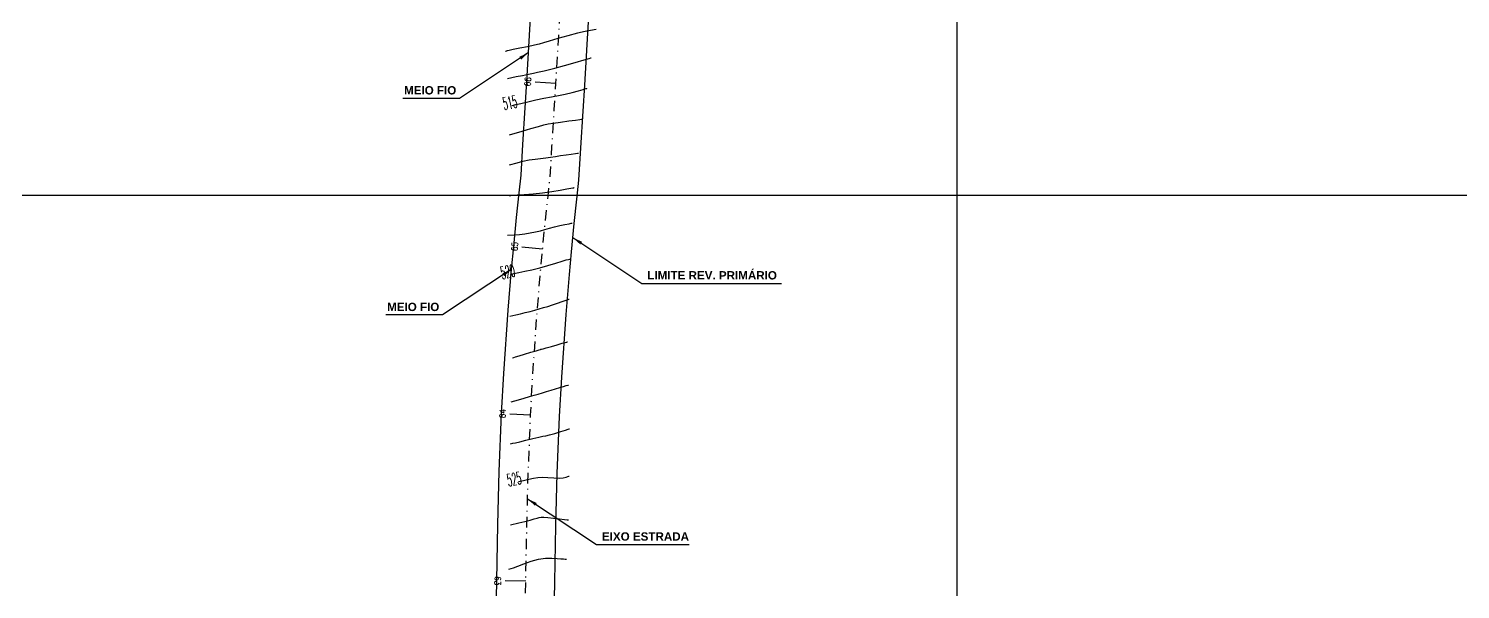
# Model space of a CAD drawing. Header units: millimetres. Extents: x 276147 to 291056, y 9594849 to 9609891.
# Drawn here: x 281807.4 to 281979.7, y 9596121 to 9596188.4 of the extents above; entities that cross this region are included whole.
import ezdxf
from ezdxf.enums import TextEntityAlignment as Align

# ---------------------------------------------------------------- set-up
doc = ezdxf.new("R2010")
doc.units = ezdxf.units.MM
doc.header["$LTSCALE"] = 10
doc.linetypes.add('CONTINUO', pattern=[0])
doc.linetypes.add('DASHDOTX2', pattern=[50.8, 25.4, -12.7, 0, -12.7])
for name, color, linetype in [('CURVAS', 7, 'CONTINUO'), ('Curvas mestras', 30, 'Continuous'), ('Curvas simples', 9, 'Continuous'), ('Curvas texto', 2, 'Continuous'), ('TG', 7, 'CONTINUO'), ('Top_malha_coord', 8, 'Continuous')]:
    doc.layers.add(name, color=color, linetype=linetype)
doc.styles.add('r80', font='romans.shx')
doc.styles.add('ROMAND', font='romand', dxfattribs={"height": 0.2})
doc.styles.add('SIMPLEX', font='simplex', dxfattribs={"height": 0.2})
doc.styles.add('T7', font='arial.ttf')
doc.dimstyles.new('cadnorma_dim1', dxfattribs={"dimscale": 0, "dimtxt": 2, "dimasz": 1.199999999999999, "dimexe": 1, "dimexo": 2.5, "dimgap": 0.6, "dimtad": 1, "dimzin": 4, "dimdsep": 46, "dimtxsty": 'r80', "dimblk": 'ARCHTICK', "dimblk1": 'ARCHTICK', "dimblk2": 'ARCHTICK', "dimcen": -1, "dimdle": 1, "dimclrd": 1, "dimclre": 1, "dimclrt": 2, "dimaunit": 1, "dimazin": 0, "dimtfac": 1, "dimtix": 1, "dimtmove": 2, "dimatfit": 0, "dimfxl": 1, "dimarcsym": 0})

# ---------------------------------------------------------------- blocks, each defined once
blk = doc.blocks.new('_ArchTick')
at = {"color": 0, "linetype": 'ByBlock', "const_width": 0.15}
blk.add_lwpolyline([(-0.5, -0.5), (0.5, 0.5)], dxfattribs=at)

msp = doc.modelspace()

# ---------------------------------------------------------------- linework, layer by layer
at = {"layer": 'CURVAS', "color": 2, "linetype": 'CONTINUO'}
for points, elevation in [([(281865.1320578702, 9596179.095708566), (281865.1320578702, 9596179.095708566)], 79.00020690681416), ([(281864.8563497252, 9596158.747339413), (281864.8563497252, 9596158.747339413)], 84.00020690681416), ([(281865.4147725563, 9596133.77964241), (281865.4147725563, 9596133.77964241)], 89.00020690681416)]:
    msp.add_lwpolyline(points, dxfattribs=dict(at, elevation=elevation))
at = {"layer": 'Curvas mestras', "linetype": 'CONTINUO'}
for points, elevation in [([(281865.5635169967, 9596179.180254146), (281865.9757219109, 9596179.268525865), (281866.5920233446, 9596179.411088869), (281867.4274831325, 9596179.613621952), (281868.3918257918, 9596179.842770183), (281869.3684412314, 9596180.055419933), (281870.2677393804, 9596180.221902639), (281871.1082063961, 9596180.366313126), (281871.9353514364, 9596180.526190925), (281872.7689407213, 9596180.725064514), (281873.525772788, 9596180.930427687), (281874.0969041208, 9596181.095762067), (281874.4079171129, 9596181.187114934), (281874.5225010457, 9596181.220770648), (281874.5388700058, 9596181.225578336)], 79.00020690681416), ([(281865.3378015804, 9596158.856902527), (281865.758388511, 9596158.95008597), (281866.3316263173, 9596159.073184757), (281867.058342819, 9596159.226907162), (281867.9117597557, 9596159.417626144), (281868.8581984647, 9596159.653136449), (281869.8501605048, 9596159.931453915), (281870.7848861708, 9596160.211485662), (281871.5457972965, 9596160.44236274), (281872.0481845964, 9596160.586524818), (281872.3348053828, 9596160.65963791), (281872.4802815489, 9596160.690674087), (281872.550496993, 9596160.704505164), (281872.5763654223, 9596160.70960087), (281872.5800613383, 9596160.710328782)], 84.00020690681416), ([(281866.3004115388, 9596133.954104763), (281866.9290844327, 9596134.080915995), (281867.5620378557, 9596134.214229802), (281868.1076224175, 9596134.332663264), (281868.6172242617, 9596134.41809743), (281869.1779938807, 9596134.453231009), (281869.8457168717, 9596134.431200821), (281870.5507249864, 9596134.386902569), (281871.1919889526, 9596134.365668666), (281871.6883858343, 9596134.399476586), (281872.038426004, 9596134.466883276), (281872.2605297124, 9596134.533086348), (281872.3761317873, 9596134.5710892), (281872.4187212129, 9596134.5850896), (281872.4248054166, 9596134.587089658)], 89.00020690681416)]:
    msp.add_lwpolyline(points, dxfattribs=dict(at, elevation=elevation))
at = {"layer": 'Curvas simples', "linetype": 'CONTINUO'}
for points, elevation in [([(281875.6663529259, 9596188.300609076), (281874.9601169183, 9596188.18723806), (281874.3200598828, 9596188.061966313), (281873.4120266902, 9596187.850721508), (281872.2485611861, 9596187.543399569), (281871.0279881215, 9596187.199248942), (281869.9950811969, 9596186.89485806), (281869.3116731354, 9596186.685017211), (281868.8078311955, 9596186.537328254), (281868.230682979, 9596186.397597782), (281867.4071442931, 9596186.226551248), (281866.4832801019, 9596186.044602051), (281865.6849436845, 9596185.887083447), (281865.1832910198, 9596185.78093343), (281864.9306941981, 9596185.719502276), (281864.8248277934, 9596185.687743016), (281864.7779548251, 9596185.672304325), (281864.760686027, 9596185.666617155), (281864.7582191512, 9596185.665804261)], 77.00020690681416), ([(281864.9788588471, 9596182.426476156), (281866.0372943335, 9596182.63132774), (281866.7823258591, 9596182.778601913), (281867.5204604253, 9596182.930413969), (281868.1265736989, 9596183.063696556), (281868.6087572883, 9596183.173732996), (281869.0084059857, 9596183.260393856), (281869.3876798261, 9596183.333286071), (281869.8918057877, 9596183.440961504), (281870.6867779688, 9596183.641707163), (281871.8544152001, 9596183.966542622), (281873.1398347776, 9596184.337422715), (281874.2039827047, 9596184.64903439), (281874.7954404702, 9596184.82275885), (281875.013346515, 9596184.886762805), (281875.0444757586, 9596184.895907108)], 78.00020690681416), ([(281865.2240135208, 9596175.652780868), (281866.7463181677, 9596176.0896424), (281867.7729351589, 9596176.383318016), (281868.7039467086, 9596176.647768974), (281869.3522465265, 9596176.825110516), (281869.8692765356, 9596176.941503067), (281870.4911195188, 9596177.044120954), (281871.3737668413, 9596177.167904448), (281872.3528531849, 9596177.298838506), (281873.1839260062, 9596177.41067557), (281873.6834673457, 9596177.48358729), (281873.9117107982, 9596177.523432653), (281873.9898246507, 9596177.542490846), (281874.0203936469, 9596177.551470019), (281874.0316554679, 9596177.554777496), (281874.0332643617, 9596177.55525056)], 80.00020690681416), ([(281865.205663127, 9596172.007840028), (281866.1432420468, 9596172.274155768), (281866.835792085, 9596172.453113083), (281867.5843802219, 9596172.614121221), (281868.2991628792, 9596172.721959297), (281868.9649539863, 9596172.793180503), (281869.5852259625, 9596172.857285207), (281870.1693196303, 9596172.937610988), (281870.7500359445, 9596173.032849781), (281871.366040504, 9596173.13553314), (281872.0314207055, 9596173.237512903), (281872.6619403077, 9596173.32793332), (281873.1487853016, 9596173.3952629), (281873.4153031552, 9596173.431811986), (281873.5134933909, 9596173.44527771), (281873.5275212001, 9596173.4472006)], 81.00020690681416), ([(281865.1847062338, 9596168.34450144), (281865.3764974113, 9596168.358559161), (281865.6442530298, 9596168.375674872), (281866.1639172282, 9596168.406469023), (281866.9981870562, 9596168.456771905), (281868.0567148008, 9596168.535954136), (281869.2108859926, 9596168.654266492), (281870.3374774727, 9596168.813888483), (281871.3348094941, 9596168.984698838), (281872.1065883263, 9596169.128502592), (281872.5877801295, 9596169.216726728), (281872.8383927204, 9596169.259286756), (281872.949692814, 9596169.275720242), (281873.0004071695, 9596169.282675562), (281873.0190909299, 9596169.285237571), (281873.0217604955, 9596169.28560381)], 82.00020690681416), ([(281865.0033775248, 9596163.549718512), (281865.8072602329, 9596163.61201553), (281866.4087207554, 9596163.667988138), (281867.0728453187, 9596163.746670472), (281867.72713842, 9596163.849299189), (281868.3513041822, 9596163.972008651), (281868.9380960352, 9596164.109654447), (281869.4886798464, 9596164.25722733), (281870.0378648258, 9596164.410264451), (281870.6288714114, 9596164.564436257), (281871.279032064, 9596164.713563817), (281871.9021233675, 9596164.844062041), (281872.3860317235, 9596164.9404947), (281872.6512895151, 9596164.992746513), (281872.7490153542, 9596165.011997903), (281872.7629765986, 9596165.014747908)], 83.00020690681416), ([(281865.2768102264, 9596153.819290055), (281865.9939534579, 9596153.983678255), (281866.5299852801, 9596154.11013867), (281867.1209083711, 9596154.256023534), (281867.7024366067, 9596154.40881155), (281868.2604666218, 9596154.562324872), (281868.7934413791, 9596154.711970437), (281869.3056959523, 9596154.856564434), (281869.8251476927, 9596155.008548498), (281870.3856050709, 9596155.183773624), (281870.9980410937, 9596155.388630897), (281871.5820814775, 9596155.591686416), (281872.0345155894, 9596155.752047462), (281872.2823779815, 9596155.840278316), (281872.3736965057, 9596155.872784965), (281872.3867419936, 9596155.87742863)], 85.00020690681416), ([(281865.6024927894, 9596148.832612244), (281865.7429482407, 9596148.872266674), (281865.9530460151, 9596148.93367328), (281866.3743417145, 9596149.058693057), (281867.0447458386, 9596149.259068212), (281867.8033267515, 9596149.48639637), (281868.4394396922, 9596149.67723832), (281868.7976916315, 9596149.784746366), (281868.9436949043, 9596149.828452239), (281868.9983094911, 9596149.844478633), (281869.0760486216, 9596149.86673645), (281869.2660388745, 9596149.920274284), (281869.6510572016, 9596150.02793025), (281870.2685544825, 9596150.200066308), (281870.9746714398, 9596150.397141352), (281871.5802212803, 9596150.567143327), (281871.9425796353, 9596150.670739261), (281872.1053711389, 9596150.719333772), (281872.158783846, 9596150.737010455), (281872.1790407764, 9596150.744221104), (281872.1865035061, 9596150.746878335), (281872.1875700209, 9596150.74725775)], 86.00020690681416), ([(281865.4154068934, 9596143.528734285), (281866.3264473915, 9596143.783646772), (281866.9749171092, 9596143.966125244), (281867.631159898, 9596144.15274804), (281868.196471166, 9596144.31675063), (281868.6947042021, 9596144.465022184), (281869.1803493608, 9596144.612866312), (281869.6954248924, 9596144.771651886), (281870.2320581147, 9596144.936994975), (281870.7698982785, 9596145.100577572), (281871.283739864, 9596145.253344558), (281871.7289380498, 9596145.383300614), (281872.0559885999, 9596145.477716845), (281872.232952885, 9596145.528668059), (281872.2981511721, 9596145.54743925), (281872.3074644724, 9596145.550120642)], 87.00020690681416), ([(281865.3402776549, 9596138.482215581), (281865.6229635648, 9596138.538970249), (281865.9320899077, 9596138.608229328), (281866.4494158052, 9596138.733011369), (281867.1975506624, 9596138.920495344), (281868.0284740076, 9596139.126042942), (281868.7515023475, 9596139.29206365), (281869.238489699, 9596139.381920012), (281869.6114296069, 9596139.442801083), (281870.0548471619, 9596139.542849617), (281870.691263988, 9596139.727274608), (281871.3951654428, 9596139.94953826), (281871.9790294411, 9596140.140169442), (281872.3036751446, 9596140.246890636), (281872.4232808215, 9596140.286209464), (281872.4403678681, 9596140.291825948)], 88.00020690681416), ([(281865.3434428672, 9596128.74638349), (281866.3562677399, 9596128.972985253), (281867.0520425964, 9596129.13506249), (281867.7085069643, 9596129.300565295), (281868.1958336813, 9596129.442512922), (281868.5382972528, 9596129.551614087), (281868.7986955558, 9596129.623001857), (281869.0441266495, 9596129.653206537), (281869.358884663, 9596129.644359995), (281869.8315608191, 9596129.59999068), (281870.5046782711, 9596129.52683522), (281871.2364772015, 9596129.444457123), (281871.8391281866, 9596129.375623217), (281872.1737152854, 9596129.337291742), (281872.2969846876, 9596129.323169569), (281872.3145947446, 9596129.321152102)], 90.00020690681416), ([(281865.1391123506, 9596123.411525123), (281865.4178288582, 9596123.477377707), (281865.7181633698, 9596123.570688888), (281866.2152855223, 9596123.753118135), (281866.940957202, 9596124.038928315), (281867.8139523905, 9596124.355391778), (281868.7248004874, 9596124.608036749), (281869.5772427645, 9596124.72718524), (281870.3278619753, 9596124.742353152), (281870.9464537402, 9596124.70785007), (281871.4113211521, 9596124.669313325), (281871.7347936932, 9596124.637677548), (281871.9377084285, 9596124.615206124), (281872.0429693632, 9596124.603146961), (281872.0817492193, 9596124.598704003), (281872.0872890878, 9596124.598069593)], 91.00020690681416)]:
    msp.add_lwpolyline(points, dxfattribs=dict(at, elevation=elevation))
at = {"layer": 'TG', "color": 8, "linetype": 'CONTINUO', "extrusion": (-0.07100871312607167, -0.002425046121377699, 0.9974727474028996), "elevation": -43121.59382765113}
msp.add_lwpolyline([(-9580848.490484767, 607725.986791446, 0.0574447180868454), (-9580849.251077963, 607723.0926258429), (-9580850.390277455, 607717.3317789529), (-9580851.54869425, 607711.4737516461, -0.0425278126933179), (-9580851.658885816, 607711.090886713, -0.0476078524023623), (-9580851.855191039, 607710.6950504122, -0.049372652702265), (-9580852.136288725, 607710.3284838849, -0.0407238676184736), (-9580852.416243428, 607710.0746324413), (-9580855.551865196, 607707.6646218179, -0.0635258584906375), (-9580856.789540403, 607706.9420839947, -0.0586695877500394), (-9580858.060677635, 607706.5706014838, -0.0371873995061752), (-9580858.96567984, 607706.4863927618), (-9580870.306134101, 607706.383352741), (-9580871.796181982, 607706.3773503067), (-9580881.609379627, 607706.8985575667), (-9580890.07150306, 607707.3480053749), (-9580899.889433214, 607707.8744081227), (-9580910.042001553, 607708.4163863412), (-9580916.767627073, 607708.7754227712), (-9580923.054548219, 607709.1567122446), (-9580929.89938975, 607709.675961053), (-9580934.633573832, 607710.0988993498), (-9580942.111189235, 607710.8735829869), (-9580946.923530987, 607711.4414872795), (-9580949.617449194, 607711.7918107028), (-9580953.047536148, 607712.24313447), (-9580955.938834595, 607712.6524384462), (-9580958.234437041, 607712.985292351), (-9580962.07916396, 607713.35154838), (-9580966.475131385, 607713.7703166306), (-9580969.606352694, 607714.0686022929), (-9580976.560124762, 607714.7310323599), (-9580982.122215291, 607715.2607704818), (-9580985.807135021, 607715.8487907972), (-9580989.238323176, 607716.3962129509), (-9580994.815750968, 607717.286052677), (-9581000.853095412, 607718.2492688998), (-9581005.061799476, 607718.986277137), (-9581008.915698951, 607719.661153588), (-9581011.395365348, 607720.0953810696), (-9581013.719840555, 607720.502432112, 0.0500715682483604), (-9581015.760547023, 607720.8179383973, 0.0605118225594838), (-9581018.24751125, 607720.6497039909, 0.0608414012996021), (-9581020.634215003, 607719.885301423, 0.0710437131277107), (-9581023.089357834, 607718.300055943, 0.0143991642826678), (-9581024.376935543, 607716.1840441579, 0.0177339866069358), (-9581025.7919366, 607713.4818031997, 0.0261506533384371), (-9581027.520606535, 607709.3310719976, 0.0206906764646916), (-9581028.57546695, 607705.932583688, 0.0250593792335228), (-9581029.471511757, 607701.7178394041, 0.0210408141662949), (-9581029.894985938, 607698.1240821308, 0.0188773953458945), (-9581030.016614515, 607694.879526131), (-9581029.094839083, 607687.934495843), (-9581027.215154367, 607677.4806597538), (-9581025.029280446, 607668.0344802091), (-9581022.44925926, 607658.4539468869), (-9581019.345731597, 607648.64252675)], format="xyb", dxfattribs=at)
at = {"layer": 'TG', "color": 1, "linetype": 'DASHDOTX2', "ltscale": 0.005, "extrusion": (-0.07100871312607167, -0.002425046121377699, 0.9974727474028996), "elevation": -43121.59382765105, "flags": 128}
msp.add_lwpolyline([(-9580855.532877, 607757.0279663979, 0.03910344395133739), (-9580855.466801388, 607756.7638232749), (-9580854.72457428, 607754.5894758769, 0.2980062618824174), (-9580852.514654433, 607752.8651591148), (-9580851.153590627, 607752.805344362), (-9580848.063953778, 607752.6570937468), (-9580844.976442715, 607752.4376977211), (-9580842.902187115, 607752.2492712247), (-9580840.240155568, 607751.9588727129), (-9580836.977492558, 607751.5279650281), (-9580833.653662648, 607751.0032464598), (-9580831.46145886, 607750.614788449), (-9580828.86860023, 607750.1207543713), (-9580827.5998586, 607749.881714782, -0.0735827958622325), (-9580825.145254869, 607749.0323730428, -0.0542553497923525), (-9580823.548277877, 607747.9667356684), (-9580822.391353702, 607746.9985169823, -0.429301790615661), (-9580822.290432492, 607745.397316002), (-9580823.547391806, 607744.4101523618), (-9580826.494629191, 607742.0955145418), (-9580830.84320083, 607738.6803266848), (-9580840.325510478, 607731.2333148578, 0.0212200288387621), (-9580842.062514447, 607729.7457898661, 0.0632739439926535), (-9580843.54954693, 607727.957943963, 0.0401678299725513), (-9580845.102200853, 607725.0267782508, 0.0684949815714205), (-9580845.79816818, 607722.5126482738), (-9580846.95676656, 607716.6537026338), (-9580848.115183353, 607710.7956753259, -0.0425278126889136), (-9580848.389750874, 607709.841679707, -0.0476078524170815), (-9580848.881510688, 607708.8500790459, -0.0493726526660406), (-9580849.582203556, 607707.9363378014, -0.0407238676159823), (-9580850.283813948, 607707.3001462676), (-9580853.418993087, 607704.8904757956, -0.0635258584940517), (-9580855.4216419, 607703.721356863, -0.0586695877343231), (-9580857.478471441, 607703.1202603172, -0.0376614608441078), (-9580858.919353409, 607702.987564921), (-9580870.283184448, 607702.8843124959), (-9580871.882019075, 607702.8778718318), (-9580881.795013081, 607703.4043795639), (-9580890.257136509, 607703.8538273722), (-9580900.076821545, 607704.3803237687), (-9580910.22857762, 607704.9222585299), (-9580916.966857133, 607705.2819704725), (-9580923.292875726, 607705.6656311309), (-9580930.187496834, 607706.1886562116), (-9580934.969645804, 607706.615879552), (-9580942.496638466, 607707.3956786909), (-9580947.354314288, 607707.9689328548), (-9580950.071417028, 607708.32227125), (-9580953.521132646, 607708.776177716), (-9580956.43524499, 607709.1887113197), (-9580958.651762232, 607709.5100981629), (-9580962.411078008, 607709.8682177628), (-9580966.807045432, 607710.2869860136), (-9580969.938266233, 607710.5852716273), (-9580976.892039038, 607711.2477017636), (-9580982.564345356, 607711.7879369287), (-9580986.358668791, 607712.3934153182), (-9580989.789749876, 607712.9408203871), (-9580995.367177656, 607713.8306601126), (-9581001.430700222, 607714.7980528718), (-9581005.66551613, 607715.5396336911), (-9581009.519415528, 607716.2145101267), (-9581011.999082126, 607716.6487376468), (-9581014.475949936, 607717.0824749562, 0.0546857041731788), (-9581015.947121743, 607717.3238105146, 0.0605118225439223), (-9581017.591937188, 607717.2125446267, 0.0608414013166963), (-9581019.170442026, 607716.7069883109, 0.0543559033308744), (-9581020.441418028, 607715.9449709499, 0.0110101941608988), (-9581021.335826702, 607714.452410768, 0.0177339866081823), (-9581022.635691548, 607711.9700465361, 0.0261506533366418), (-9581024.223702217, 607708.1570541189, 0.0206906764641564), (-9581025.19273069, 607705.0350944923, 0.025059379234718), (-9581026.015865969, 607701.1632963477, 0.021040814166672), (-9581026.404882777, 607697.8619569519, 0.0174477808461247), (-9581026.51603245, 607695.107290181), (-9581025.63584797, 607688.4756230093), (-9581023.785728658, 607678.1862144539), (-9581021.633454675, 607668.8852358868), (-9581019.08936929, 607659.4381449501), (-9581016.008698994, 607649.6989855488), (-9581015.92403623, 607649.4819101539), (-9581012.856108151, 607641.4457630478), (-9581011.824791519, 607638.6662349202)], format="xyb", dxfattribs=at)
at = {"layer": 'TG', "color": 4, "linetype": 'CONTINUO', "extrusion": (-0.07100871312607167, -0.002425046121377699, 0.9974727474028996), "elevation": -43121.59382765116}
msp.add_lwpolyline([(-9580822.396244485, 607751.4673631269, -0.0276198748572045), (-9580821.302001517, 607750.6499119618), (-9580820.14507875, 607749.6816944497, -0.4532265718632999), (-9580819.986477925, 607742.75549638), (-9580821.385622015, 607741.656666726), (-9580824.332859393, 607739.3420289061), (-9580828.681430915, 607735.9268411447), (-9580838.16374074, 607728.479829179, 0.0212200288291613), (-9580839.675200304, 607727.1854545427, 0.0632739439642093), (-9580840.598032242, 607726.0759419227, 0.040167829981191), (-9580841.887879798, 607723.6409131875, 0.0724776002526041), (-9580842.341232406, 607721.9512384643), (-9580843.523255687, 607715.9738349068), (-9580844.681672473, 607710.1158075978, -0.0425278126879798), (-9580845.120615955, 607708.5906812919, -0.0476078523954358), (-9580845.90783036, 607707.0033162697, -0.0493726526428223), (-9580847.028118405, 607705.5424003077, -0.0407238676178692), (-9580848.151384488, 607704.5238686877), (-9580851.286120998, 607702.114538361, -0.0635258584907231), (-9580854.053743413, 607700.4988383197, -0.0586695877228985), (-9580856.896265252, 607699.6681277388, -0.0379299271862591), (-9580858.875508178, 607699.4869231259), (-9580870.26023481, 607699.3834808429), (-9580871.967856178, 607699.3766019471), (-9580881.980646543, 607699.908410153), (-9580890.442769969, 607700.3578579612), (-9580900.264209883, 607700.8844480048), (-9580910.415153692, 607701.4263393108), (-9580917.16608721, 607701.7867267667), (-9580923.531203253, 607702.1727586087), (-9580930.47560394, 607702.699559962), (-9580935.305717785, 607703.1310683449), (-9580942.882087702, 607703.9159829861), (-9580947.785097588, 607704.4945870222), (-9580950.525384879, 607704.8509403886), (-9580953.994729158, 607705.307429553), (-9580956.931655398, 607705.7231927862), (-9580959.06908745, 607706.033112566), (-9580962.742992068, 607706.3830957361), (-9580967.138959492, 607706.8018639877), (-9580970.270179784, 607707.1001495529), (-9580977.223953323, 607707.7625797595), (-9580983.00647544, 607708.3133119679), (-9580986.910202561, 607708.9362484278), (-9580990.341176583, 607709.4836364138), (-9580995.918604368, 607710.3734761411), (-9581002.00830504, 607711.3450454334), (-9581006.26923279, 607712.0911988362), (-9581010.123132102, 607712.7660752581), (-9581012.602798928, 607713.2003028137), (-9581015.279856611, 607713.6690964239, 0.0653649446357765), (-9581016.133696472, 607713.827891223, 0.0605118224933433), (-9581016.936363136, 607713.7735938539, 0.0608414012449136), (-9581017.706669066, 607713.5268837914, 0.0135396051574771), (-9581017.86864162, 607713.4469243082, 0.0058552790101469), (-9581018.29471788, 607712.7189859663, 0.0177339866109255), (-9581019.479446502, 607710.4564984629, 0.0261506533358548), (-9581020.926797902, 607706.9812448298, 0.0206906764650801), (-9581021.809994439, 607704.1358138861, 0.025059379235201), (-9581022.560220197, 607700.6069618812, 0.0210408141667236), (-9581022.914779631, 607697.598040363, 0.0158142703198958), (-9581023.014037061, 607695.3226141717), (-9581022.176856868, 607689.0149587669), (-9581020.356302958, 607678.8899777462), (-9581018.237628913, 607669.7342001551), (-9581015.729479339, 607660.4205516017), (-9581012.70625385, 607650.8629969037), (-9581012.65869664, 607650.7410601665), (-9581009.58042318, 607642.6778143083), (-9581008.679605367, 607640.2499969082)], format="xyb", dxfattribs=at)
at = {"layer": 'TG', "color": 3, "linetype": 'CONTINUO', "extrusion": (-0.07100871312607167, -0.002425046121377699, 0.9974727474028996)}
for points, elevation in [([(-9580969.938266236, 607710.5843759219), (-9580970.175347302, 607708.0956434979)], -43121.59382765103), ([(-9580950.07252336, 607708.312868116), (-9580950.394914588, 607705.833743019)], -43121.59382765114), ([(-9580930.187496841, 607706.1877605068), (-9580930.396290742, 607703.6964945638)], -43121.59382765114), ([(-9580910.228577623, 607704.9213628263), (-9580910.36184625, 607702.4249174581)], -43121.59382765114)]:
    msp.add_lwpolyline(points, dxfattribs=dict(at, elevation=elevation))
at = {"layer": 'Top_malha_coord'}
for p, q in [((281919.1202998299, 9594947.77740042), (281919.1202998299, 9597782.248645676)), ((280704.9449592536, 9596168.365639728), (282519.1202998299, 9596168.365639724))]:
    msp.add_line(p, q, dxfattribs=at)

# ---------------------------------------------------------------- texts
at = {"layer": 'Curvas texto', "color": 2, "style": 'SIMPLEX'}
for s, rotation, width, p, p2 in [('515', 11.08688265555629, 0.4765646772195865, (281864.5847729481, 9596178.606333539, 79.00020690681416), (281866.2550244286, 9596178.933626762, 79.00020690681416)), ('520', 12.8203805443607, 0.4412635901120266, (281864.3504933087, 9596158.247634308, 84.00020690681416), (281866.0100795644, 9596158.625303904, 84.00020690681416)), ('525', 11.14406957695056, 0.4412635898283167, (281865.0951089555, 9596133.334464626, 89.00020690681416), (281866.765032932, 9596133.663424764, 89.00020690681416))]:
    msp.add_text(s, height=1.5, rotation=rotation, dxfattribs=dict(at, width=width)).set_placement(p, p2, align=Align.FIT)
at = {"layer": 'TG', "color": 5, "extrusion": (-0.07100871312607167, -0.002425046121377699, 0.9974727474028996), "style": 'ROMAND'}
for s, rotation, width, p, p2 in [('66', 174.5583157639948, 0.8324324353611514, (-9580969.67524282, 607707.545738765, -43121.59382765102), (-9580970.770285383, 607707.6500546108, -43121.59382765102)), ('65', 172.5907167333059, 0.832432428050786, (-9580949.91398463, 607705.2669915619, -43121.59382765114), (-9580951.004799934, 607705.408843457, -43121.59382765114)), ('64', 175.2092160377955, 0.810526319615702, (-9580929.889970658, 607703.1523066375, -43121.59382765104), (-9580930.9861276, 607703.2441759497, -43121.59382765104)), ('63', 356.9442598266596, 0.8324324371771793, (-9580910.977698537, 607701.2060138701, -43121.59382765106), (-9580909.879262568, 607701.1473756774, -43121.59382765106))]:
    msp.add_text(s, height=0.75, rotation=rotation, dxfattribs=dict(at, width=width)).set_placement(p, p2, align=Align.FIT)
at = {"layer": 'Top_malha_coord', "color": 7, "char_height": 1, "style": 'T7'}
for s, insert, attachment_point in [('{\\fArial|b1|i0|c0|p34;MEIO FIO}', (281858.821458354, 9596181.48791189, 165.0654245199439), 3), ('{\\fArial|b1|i0|c0|p34;LIMITE REV. PRIMÁRIO}', (281881.8094996852, 9596159.242782487, 165.3913820122034), 1), ('{\\fArial|b1|i0|c0|p34;MEIO FIO}', (281856.7815232661, 9596155.441335917, 164.8568801622023), 3), ('{\\fArial|b1|i0|c0|p34;EIXO ESTRADA}', (281876.3511605657, 9596127.83555561, 164.9264534094946), 1)]:
    msp.add_mtext_dynamic_manual_height_columns(s, width=16.67673822349752, gutter_width=12.5, heights=[0], dxfattribs=dict(at, insert=insert, attachment_point=attachment_point))

# ---------------------------------------------------------------- leaders
at = {"linetype": 'CONTINUO'}
for points in [[(281867.5166636618, 9596185.51361799, 165.0654245199439), (281859.203962256, 9596180.016003303, 165.0654245199439), (281852.4000872238, 9596180.016003303, 165.0654245199439)], [(281872.8551519027, 9596163.268488588, 165.3913820122034), (281881.1678533085, 9596157.7708739, 165.3913820122034), (281897.9434789288, 9596157.7708739, 165.3913820122034)], [(281865.4767285739, 9596159.467042018, 164.8568801622023), (281857.1640271681, 9596153.96942733, 164.8568801622023), (281850.3601521359, 9596153.96942733, 164.8568801622023)], [(281867.3968127833, 9596131.861261707, 164.9264534094946), (281875.709514189, 9596126.363647021, 164.9264534094946), (281886.8456582607, 9596126.363647021, 164.9264534094946)]]:
    msp.add_leader(points, dimstyle='cadnorma_dim1', override={"dimscale": 1, "dimgap": 0.6, "dimtad": 0, "dimzin": 1, "dimclrd": 256}, dxfattribs=at)

doc.saveas('drawing.dxf')
